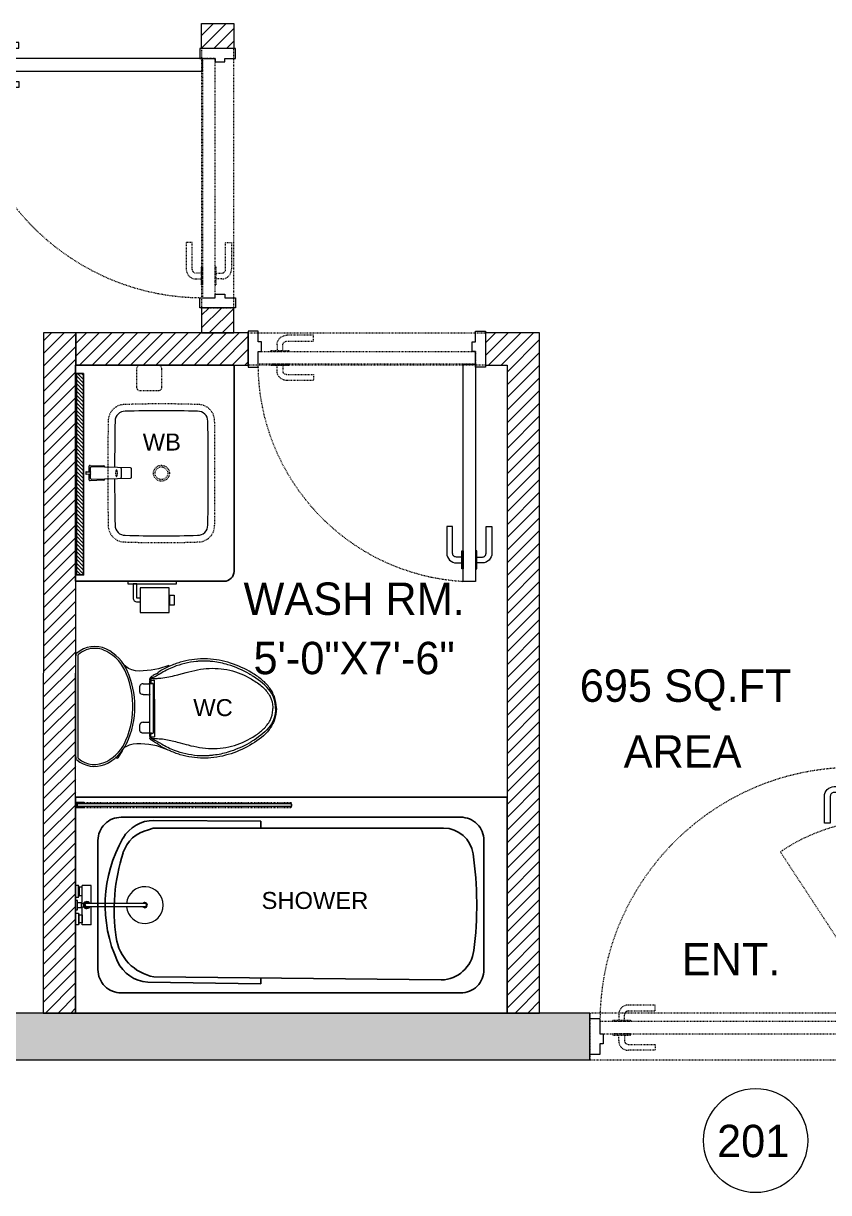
# Model space of a CAD drawing. Header units: inches. Extents: x 18646 to 39869, y 2287 to 7833.
# Drawn here: x 22183 to 22294.9, y 4217.9 to 4380.4 of the extents above; entities that cross this region are included whole.
import ezdxf

# ---------------------------------------------------------------- set-up
doc = ezdxf.new("R2010")
doc.units = ezdxf.units.IN
doc.header["$LTSCALE"] = 1.5
doc.header["$MEASUREMENT"] = 0
doc.linetypes.add('DASHED', pattern=[0.75, 0.5, -0.25])
doc.linetypes.add('HIDDEN', pattern=[0.375, 0.25, -0.125])
for name, color, linetype in [('A-WALL', 4, 'Continuous'), ('A-WALL-EXTR', 2, 'Continuous'), ('I-FURN', 7, 'Continuous'), ('I-Furn Text', 7, 'Continuous'), ('TTEXT', 7, 'Continuous')]:
    doc.layers.add(name, color=color, linetype=linetype)
for name, color, linetype, lineweight in [('I-DOOR', 6, 'Continuous', 20), ('I-FIXTURE', 7, 'Continuous', 5), ('l-FIXTURE', 7, 'Continuous', 5)]:
    doc.layers.add(name, color=color, linetype=linetype, lineweight=lineweight)
doc.styles.add('1 by 8 new', font='GOTHIC.TTF', dxfattribs={"height": 4.5})
doc.styles.add('A-ARCH-B01FL$0$Annotative', font='arial.ttf')
doc.styles.get("Standard").update_dxf_attribs({"font": 'arial.ttf'})
pattern_1 = [(225, (3193.6773, 0), (0.88388348, -0.88388348), [])]

# ---------------------------------------------------------------- blocks, each defined once
blk = doc.blocks.new('D2')
at = {"layer": 'A-WALL-EXTR', "color": 8, "linetype": 'HIDDEN', "lineweight": 5, "ltscale": 0.1, "transparency": 33554636}
for points in [[(2.1, 1.39), (2.1, 36.61), (0.35, 36.61), (0.35, 1.39)], [(0.35, 32.35), (0.35, 34.84), (0.2, 34.84), (0.2, 32.35)], [(2.1, 32.35), (2.1, 34.84), (2.25, 34.84), (2.25, 32.35)]]:
    blk.add_lwpolyline(points, close=True, dxfattribs=at)
for points in [[(0.2, 33.19), (-0.58, 33.19, 0.414214), (-1.1, 32.67), (-1.1, 28.92), (-1.92, 28.92), (-1.92, 32.67, -0.414214), (-0.58, 34), (0.2, 34)], [(2.25, 33.19), (3.02, 33.19, -0.414214), (3.54, 32.67), (3.54, 28.92), (4.36, 28.92), (4.36, 32.67, 0.414214), (3.02, 34), (2.25, 34)]]:
    blk.add_lwpolyline(points, format="xyb", dxfattribs=at)
blk.add_arc((2.07, 1.31), 35.3, 2.9704, 89.9487, dxfattribs=at)
at = {"layer": 'I-DOOR', "color": 6, "lineweight": 5, "transparency": 33554636}
for points in [[(0.35, 36.61), (0.35, 36.14), (-1.01, 36.14), (-1.01, 36.61), (-2.5, 36.61), (-2.5, 38), (2.5, 38), (2.5, 36.61)], [(33.05, 3.14), (35.54, 3.14), (35.54, 3.29), (33.05, 3.29)], [(0.35, 1.39), (0.35, 1.86), (-1.01, 1.86), (-1.01, 1.39), (-2.5, 1.39), (-2.5, 0), (2.5, 0), (2.5, 1.39)], [(2.1, 1.39), (37.31, 1.39), (37.31, 3.14), (2.1, 3.14)], [(33.05, 1.39), (35.54, 1.39), (35.54, 1.24), (33.05, 1.24)]]:
    blk.add_lwpolyline(points, close=True, dxfattribs=at)
for points in [[(33.89, 3.29), (33.89, 4.07, 0.414214), (33.37, 4.59), (29.63, 4.59), (29.63, 5.4), (33.37, 5.4, -0.414214), (34.71, 4.07), (34.71, 3.29)], [(33.89, 1.24), (33.89, 0.46, -0.414214), (33.37, -0.05), (29.63, -0.05), (29.63, -0.87), (33.37, -0.87, 0.414214), (34.71, 0.46), (34.71, 1.24)]]:
    blk.add_lwpolyline(points, format="xyb", dxfattribs=at)
blk = doc.blocks.new('D1')
at = {"layer": 'I-DOOR', "lineweight": 5, "transparency": 33554636}
for points in [[(0.35, 31.61), (0.35, 31.14), (-1.01, 31.14), (-1.01, 31.61), (-2.5, 31.61), (-2.5, 33), (2.5, 33), (2.5, 31.61)], [(28.05, 3.14), (30.54, 3.14), (30.54, 3.29), (28.05, 3.29)], [(0.35, 1.39), (0.35, 1.86), (-1.01, 1.86), (-1.01, 1.39), (-2.5, 1.39), (-2.5, 0), (2.5, 0), (2.5, 1.39)], [(2.1, 1.39), (32.31, 1.39), (32.31, 3.14), (2.1, 3.14)], [(28.05, 1.39), (30.54, 1.39), (30.54, 1.24), (28.05, 1.24)]]:
    blk.add_lwpolyline(points, close=True, dxfattribs=at)
at = {"layer": 'I-DOOR', "color": 252, "linetype": 'HIDDEN', "lineweight": 5, "ltscale": 0.1, "transparency": 33554636}
for points in [[(2.1, 1.39), (2.1, 31.61), (0.35, 31.61), (0.35, 1.39)], [(0.35, 27.35), (0.35, 29.84), (0.2, 29.84), (0.2, 27.35)], [(2.1, 27.35), (2.1, 29.84), (2.25, 29.84), (2.25, 27.35)]]:
    blk.add_lwpolyline(points, close=True, dxfattribs=at)
for points in [[(0.2, 28.19), (-0.58, 28.19, 0.414214), (-1.1, 27.67), (-1.1, 23.92), (-1.92, 23.92), (-1.92, 27.67, -0.414214), (-0.58, 29), (0.2, 29)], [(2.25, 28.19), (3.02, 28.19, -0.414214), (3.54, 27.67), (3.54, 23.92), (4.36, 23.92), (4.36, 27.67, 0.414214), (3.02, 29), (2.25, 29)]]:
    blk.add_lwpolyline(points, format="xyb", dxfattribs=at)
at = {"layer": 'I-DOOR', "lineweight": 5, "transparency": 33554636}
for points in [[(28.89, 3.29), (28.89, 4.07, 0.414214), (28.37, 4.59), (24.63, 4.59), (24.63, 5.4), (28.37, 5.4, -0.414214), (29.71, 4.07), (29.71, 3.29)], [(28.89, 1.24), (28.89, 0.46, -0.414214), (28.37, -0.05), (24.63, -0.05), (24.63, -0.87), (28.37, -0.87, 0.414214), (29.71, 0.46), (29.71, 1.24)]]:
    blk.add_lwpolyline(points, format="xyb", dxfattribs=at)
at = {"layer": 'I-DOOR', "color": 252, "linetype": 'HIDDEN', "lineweight": 5, "ltscale": 0.1, "transparency": 33554636}
blk.add_arc((2.06, 1.3), 30.31, 3.4862, 89.9301, dxfattribs=at)
blk = doc.blocks.new('SW28-Plan')
at = {"layer": 'I-FIXTURE', "linetype": 'ByBlock', "lineweight": 5}
for p, q in [((15, 43), (15, 107)), ((20, 97), (20, 53)), ((85, 107), (35, 107)), ((35, 9), (35, 107)), ((85, 9), (85, 107)), ((376, 9), (60, 9)), ((15, -43), (15, -107)), ((20, -97), (20, -53)), ((35, -107), (35, -9)), ((376, -9), (60, -9)), ((85, -107), (85, -9)), ((85, -107), (35, -107))]:
    blk.add_line(p, q, dxfattribs=at)
for points in [[(0, 43), (15, 43), (20, 53), (35, 53), (35, 97), (20, 97), (15, 107), (0, 107)], [(11, 25), (0, 25), (0, -25), (11, -25)], [(0, -43), (15, -43), (20, -53), (35, -53), (35, -97), (20, -97), (15, -107), (0, -107)]]:
    blk.add_lwpolyline(points, close=True, dxfattribs=at)
for points in [[(11, 14), (31, 14), (31, -14), (11, -14)], [(31, 9), (43.3, 9)], [(31, -9), (43.3, -9)]]:
    blk.add_lwpolyline(points, dxfattribs=at)
for centre, radius, start, end in [((376, 0), 100, 185.16361, 174.83639), ((60, 0), 19, 28.27371, 331.72629), ((60, 0), 14, 40.0052, 319.9948), ((60, 0), 9, 90, 270), ((376, 0), 14, 220.0052, 139.9948), ((376, 0), 9, 270, 90)]:
    blk.add_arc(centre, radius, start, end, dxfattribs=at)
blk = doc.blocks.new('EFGTH')
at = {"layer": 'A-WALL-EXTR', "color": 8, "linetype": 'HIDDEN', "lineweight": 5, "ltscale": 0.1, "transparency": 33554636}
for points in [[(-31.19, 2.25), (-31.19, 3.02, -0.414214), (-30.67, 3.54), (-26.92, 3.54), (-26.92, 4.36), (-30.67, 4.36, 0.414214), (-32, 3.02), (-32, 2.25)], [(-31.19, 0.2), (-31.19, -0.58, 0.414214), (-30.67, -1.1), (-26.92, -1.1), (-26.92, -1.92), (-30.67, -1.92, -0.414214), (-32, -0.58), (-32, 0.2)]]:
    blk.add_lwpolyline(points, format="xyb", dxfattribs=at)
for points in [[(-1.39, 2.1), (-34.61, 2.1), (-34.61, 0.35), (-1.39, 0.35)], [(-30.35, 2.1), (-32.84, 2.1), (-32.84, 2.25), (-30.35, 2.25)], [(-30.35, 0.35), (-32.84, 0.35), (-32.84, 0.2), (-30.35, 0.2)]]:
    blk.add_lwpolyline(points, close=True, dxfattribs=at)
blk.add_arc((-1.31, 2.06), 33.3, 93.1573, 179.9423, dxfattribs=at)
at = {"layer": 'I-DOOR', "color": 6, "lineweight": 5, "transparency": 33554636}
for points in [[(-1.39, 2.1), (-1.39, 35.31), (-3.14, 35.31), (-3.14, 2.1)], [(-3.14, 31.05), (-3.14, 33.54), (-3.29, 33.54), (-3.29, 31.05)], [(-1.39, 31.05), (-1.39, 33.54), (-1.24, 33.54), (-1.24, 31.05)], [(-34.61, 0.35), (-34.14, 0.35), (-34.14, -1.01), (-34.61, -1.01), (-34.61, -2.5), (-36, -2.5), (-36, 2.5), (-34.61, 2.5)], [(-1.39, 0.35), (-1.86, 0.35), (-1.86, -1.01), (-1.39, -1.01), (-1.39, -2.5), (0, -2.5), (0, 2.5), (-1.39, 2.5)]]:
    blk.add_lwpolyline(points, close=True, dxfattribs=at)
for points in [[(-3.29, 31.89), (-4.07, 31.89, 0.414214), (-4.59, 31.37), (-4.59, 27.63), (-5.4, 27.63), (-5.4, 31.37, -0.414214), (-4.07, 32.71), (-3.29, 32.71)], [(-1.24, 31.89), (-0.46, 31.89, -0.414214), (0.05, 31.37), (0.05, 27.63), (0.87, 27.63), (0.87, 31.37, 0.414214), (-0.46, 32.71), (-1.24, 32.71)]]:
    blk.add_lwpolyline(points, format="xyb", dxfattribs=at)
blk = doc.blocks.new('WB')
at = {"layer": 'I-FIXTURE', "lineweight": 5}
for p, q in [((11.61, 0.57), (11.61, -0.64)), ((17.16, 0.83), (11.73, 0.69)), ((13.03, -0.67), (13.03, 0.6)), ((15.35, 0.78), (15.35, 0.86)), ((15.47, 0.98), (17.36, 1.03)), ((17.28, 0.71), (17.28, -0.78)), ((17.34, -0.2), (17.34, 0.13)), ((17.36, 0.15), (17.91, 0.13)), ((17.48, 0.91), (17.48, 0.15)), ((17.93, -0.18), (17.93, 0.11)), ((11.73, -0.76), (17.16, -0.9)), ((15.35, -0.93), (15.35, -0.85)), ((17.36, -1.09), (15.47, -1.04)), ((17.91, -0.2), (17.36, -0.22)), ((17.48, -0.22), (17.48, -0.98))]:
    blk.add_line(p, q, dxfattribs=at)
at = {"layer": 'I-FIXTURE', "color": 8, "linetype": 'DASHED', "lineweight": 5, "ltscale": 0.1}
blk.add_lwpolyline([(14.84, -7.24, 0.005975), (14.88, 0, 0.005975), (14.84, 7.24, 0.421899), (12.47, 9.55, 0.016836), (2.41, 9.55, 0.421667), (0.04, 7.24, 0.005823), (0, 0, 0.005823), (0.04, -7.24, 0.421667), (2.41, -9.55, 0.016836), (12.47, -9.55, 0.421899)], format="xyb", close=True, dxfattribs=at)
for radius in [1.11, 0.875]:
    blk.add_circle((7.44, 0), radius, dxfattribs=at)
at = {"layer": 'I-FIXTURE', "lineweight": 5}
for centre, radius, start, end in [((11.73, 0.57), 0.118, 91.4917, 180), ((13.17, 0.59), 0.136, 98.7071, 177.0098), ((15.47, 0.86), 0.121, 92.9366, 179.4019), ((17.16, 0.71), 0.119, 358.65, 91.3974), ((17.28, 0.11), 0.0236, 17.0763, 85.9822), ((16.81, -0.03), 0.52, 342.9237, 17.0763), ((17.32, 0.06), 0.0202, 267.9713, 359.383), ((17.36, 0.13), 0.0199, 88.607, 178.8453), ((17.36, 0.91), 0.118, 359.997, 91.503), ((17.91, 0.11), 0.0197, 0, 87.85), ((11.73, -0.64), 0.118, 180, 268.5083), ((13.17, -0.66), 0.136, 182.9903, 261.2928), ((15.47, -0.93), 0.118, 179.9978, 268.5022), ((17.16, -0.78), 0.119, 268.6045, 1.3481), ((17.28, -0.18), 0.0236, 274.0178, 342.9237), ((17.32, -0.13), 0.0197, 359.9987, 93.733), ((17.36, -0.2), 0.0202, 181.538, 270.6087), ((17.36, -0.98), 0.118, 268.497, 0.0025), ((17.91, -0.18), 0.0197, 272.15, 360)]:
    blk.add_arc(centre, radius, start, end, dxfattribs=at)
at = {"layer": 'I-FIXTURE', "color": 8, "linetype": 'DASHED', "lineweight": 5, "ltscale": 0.1}
for centre, radius, start, end in [((14.59, 0.01), 1.04, 164.2221, 180.4063), ((13.93, 0.19), 0.365, 141.8789, 164.2221), ((13.69, 0.38), 0.0529, 34.0309, 141.8789), ((13.47, 0.23), 0.321, 8.689, 34.0309), ((12.41, 0.01), 1.4, 359.3825, 11.0778), ((14.59, -0.01), 1.04, 179.5937, 195.7779), ((13.93, -0.19), 0.365, 195.7779, 218.1211), ((13.69, -0.39), 0.0529, 218.1211, 325.9691), ((13.47, -0.24), 0.321, 325.9691, 351.311), ((12.41, -0.02), 1.4, 348.9222, 0.6175)]:
    blk.add_arc(centre, radius, start, end, dxfattribs=at)
at = {"layer": 'l-FIXTURE', "lineweight": 5}
blk.add_lwpolyline([(13.94, 0.74, 0.005371), (13.89, 7.23, 0.428792), (12.47, 8.61, 0.01694), (2.41, 8.61, 0.428462), (0.99, 7.23, 0.005836), (0.95, 0, 0.005836), (0.99, -7.23, 0.428462), (2.41, -8.61, 0.01694), (12.47, -8.61, 0.428792), (13.89, -7.23, 0.005316), (13.94, -0.81, 0.005316)], format="xyb", dxfattribs=at)
at = {"layer": 'I-FIXTURE', "color": 8, "linetype": 'DASHED', "lineweight": 5, "ltscale": 0.1}
for tag in ['MATERIAL', 'PRODUCT', 'TRADENAME', 'MODELNUMBER']:
    blk.add_attdef(tag, (7.43, 0), '', height=0.001, rotation=270, dxfattribs=at)
blk = doc.blocks.new('A$C7D7620EA')
at = {"layer": 'I-FIXTURE'}
for points in [[(9.43, 14.62), (9.49, 14.62)], [(9.49, 14.62), (9.54, 14.63)], [(9.54, 14.63), (9.59, 14.63)], [(9.59, 14.63), (9.66, 14.63)], [(9.66, 14.63), (9.72, 14.63)], [(9.72, 14.63), (9.77, 14.64)], [(9.77, 14.64), (9.82, 14.64)], [(9.82, 14.64), (9.87, 14.64)], [(9.87, 14.64), (9.93, 14.64)], [(9.93, 14.64), (10.02, 14.64)], [(10.02, 14.64), (10.06, 14.64)], [(10.06, 14.64), (10.1, 14.64)], [(10.19, 14.64), (10.27, 14.64)], [(10.27, 14.64), (10.34, 14.64)], [(10.34, 14.64), (10.39, 14.63)], [(10.39, 14.63), (10.45, 14.63)], [(10.45, 14.63), (10.5, 14.63)], [(10.5, 14.63), (10.57, 14.63)], [(10.57, 14.63), (10.63, 14.62)], [(10.63, 14.62), (10.7, 14.62)], [(27.9, 1.33), (27.9, 15.36)], [(8.83, 14.57), (8.93, 14.58)], [(8.93, 14.58), (9.01, 14.59)], [(9.01, 14.59), (9.1, 14.6)], [(9.1, 14.6), (9.17, 14.6)], [(9.17, 14.6), (9.24, 14.61)], [(9.24, 14.61), (9.31, 14.61)], [(9.31, 14.61), (9.37, 14.62)], [(9.37, 14.62), (9.43, 14.62)], [(10.7, 14.62), (10.78, 14.61)], [(10.78, 14.61), (10.86, 14.61)], [(10.86, 14.61), (10.95, 14.6)], [(10.95, 14.6), (11.04, 14.59)], [(11.04, 14.59), (11.14, 14.58)], [(13.54, 12.79), (12.55, 13.05)], [(16.29, 13.17), (16.43, 13.08)], [(16.43, 13.07), (16.43, 13.08), (16.43, 13.08)], [(16.43, 13.07), (16.43, 13.08)], [(16.43, 13.07), (16.44, 13.07)], [(16.47, 13), (16.47, 12.94)], [(3.2, 12.51), (3.3, 12.57)], [(3.3, 12.57), (3.38, 12.62)], [(3.38, 12.62), (3.46, 12.67)], [(3.46, 12.67), (3.54, 12.72)], [(3.54, 12.72), (3.61, 12.76)], [(3.61, 12.76), (3.68, 12.8)], [(3.68, 12.8), (3.77, 12.86)], [(16.47, 12.94), (16.56, 12.93)], [(16.56, 12.93), (16.57, 12.92)], [(16.57, 12.92), (16.58, 12.92)], [(16.97, 12.23), (16.59, 12.24)], [(16.78, 12.84), (16.81, 12.82)], [(17.12, 12.62), (17.23, 12.55)], [(17.14, 11.49), (17.5, 11.5)], [(17.18, 11.52), (17.35, 11.52), (17.43, 11.52), (17.47, 11.52), (17.49, 11.52)], [(17.23, 12.55), (17.34, 12.48)], [(17.36, 11.55), (17.25, 11.54)], [(17.3, 12.3), (17.29, 12.3)], [(17.29, 12.3), (17.3, 12.3)], [(17.34, 12.48), (17.45, 12.41)], [(17.36, 11.55), (17.35, 11.55)], [(17.46, 12.06), (17.43, 12.02)], [(17.44, 11.94), (17.49, 11.94), (17.5, 11.94)], [(17.44, 11.93), (17.44, 11.63)], [(17.45, 12.03), (17.54, 12.03)], [(17.52, 12), (17.45, 12)], [(17.45, 12), (17.45, 12)], [(17.45, 12), (17.52, 12)], [(17.49, 11.49), (17.48, 11.49)], [(17.49, 11.52), (17.5, 11.52)], [(17.5, 11.5), (17.49, 11.49)], [(17.5, 11.94), (17.58, 11.94)], [(17.5, 11.52), (17.58, 11.53)], [(17.5, 11.5), (17.5, 11.5)], [(17.51, 11.5), (17.55, 11.49)], [(17.55, 11.49), (17.6, 11.49)], [(17.57, 12.06), (17.57, 12.18)], [(17.58, 11.57), (17.58, 11.94)], [(17.6, 11.49), (17.61, 11.49)], [(17.6, 11.49), (17.6, 11.49)], [(17.6, 11.49), (17.6, 11.49)], [(17.61, 11.49), (17.64, 11.49)], [(17.61, 11.49), (17.61, 11.49)], [(17.62, 11.49), (17.61, 11.49)], [(17.61, 11.49), (17.61, 11.49)], [(17.61, 11.49), (17.61, 11.49)], [(17.61, 11.49), (17.61, 11.49)], [(17.62, 11.49), (17.62, 11.49)], [(17.62, 11.49), (17.62, 11.48)], [(17.62, 11.49), (17.62, 11.49)], [(17.62, 11.49), (17.62, 11.49)], [(17.62, 11.49), (17.64, 11.49)], [(17.62, 11.47), (17.62, 10.01)], [(17.64, 11.49), (17.71, 11.5)], [(17.71, 11.5), (17.75, 11.5)], [(17.94, 11.5), (17.75, 11.5)], [(18.09, 11.5), (17.94, 11.5)], [(18.26, 11.49), (18.09, 11.5)], [(18.54, 11.49), (18.26, 11.49)], [(18.85, 11.38), (18.84, 11.38)], [(18.85, 11.38), (18.88, 11.36)], [(17.09, 4.75), (17.09, 11.37)], [(17.64, 9.96), (17.57, 9.96)], [(17.6, 10), (17.6, 10.01)], [(17.6, 10.01), (17.6, 10)], [(17.61, 10.01), (17.6, 10.01)], [(17.6, 9.99), (17.6, 10)], [(17.6, 9.99), (17.6, 9.99)], [(17.6, 9.99), (17.6, 9.99)], [(17.61, 10.23), (17.62, 10.25)], [(17.61, 10.11), (17.62, 10.11)], [(17.61, 10.03), (17.62, 10.03), (17.61, 10.03)], [(17.61, 10.01), (17.61, 10.01)], [(17.62, 10.01), (17.61, 10.01)], [(17.61, 10), (17.61, 10.01)], [(17.61, 10), (17.61, 10)], [(17.61, 9.99), (17.61, 10)], [(17.61, 9.99), (17.62, 9.99)], [(17.61, 9.99), (17.61, 9.99)], [(17.61, 9.99), (17.63, 9.99)], [(17.61, 9.99), (17.61, 9.99)], [(17.61, 9.99), (17.61, 9.99)], [(17.62, 10.01), (17.62, 9.99)], [(17.62, 9.99), (17.63, 9.99)], [(17.62, 9.99), (17.62, 9.99)], [(17.62, 9.99), (17.62, 9.99)], [(17.62, 9.99), (17.68, 9.98), (17.71, 9.98), (17.75, 9.97)], [(17.63, 9.99), (17.65, 10)], [(17.64, 9.96), (17.64, 6.16)], [(18.04, 9.98), (17.92, 9.98), (17.75, 9.97)], [(18.21, 9.98), (18.04, 9.98)], [(18.54, 9.98), (18.21, 9.98)], [(18.85, 10.09), (18.84, 10.09)], [(18.88, 11.36), (18.9, 11.34)], [(18.9, 11.34), (18.91, 11.32)], [(18.9, 10.14), (18.9, 10.14), (18.92, 10.16), (18.92, 10.16), (18.94, 10.19)], [(18.91, 11.32), (18.92, 11.32)], [(18.92, 11.32), (18.94, 11.29)], [(0, 8.06), (0, 8.15)], [(0.12, 8.04), (0.12, 8.08)], [(0.48, 8.08), (0.48, 8.06)], [(0.48, 8.04), (0.48, 8.06)], [(17.64, 6.16), (17.57, 6.16)], [(17.6, 6.14), (17.59, 6.14)], [(17.6, 6.12), (17.59, 6.12)], [(17.6, 6.13), (17.6, 6.14)], [(17.6, 6.13), (17.6, 6.12)], [(17.6, 6.13), (17.6, 6.13)], [(17.61, 6.13), (17.6, 6.13)], [(17.6, 6.13), (17.6, 6.13)], [(17.6, 6.13), (17.6, 6.13)], [(17.6, 6.12), (17.6, 6.12)], [(17.6, 6.12), (17.6, 6.12)], [(17.61, 6.11), (17.6, 6.12)], [(17.61, 6.13), (17.62, 6.13)], [(17.63, 6.13), (17.61, 6.13)], [(17.61, 6.13), (17.61, 6.13)], [(17.61, 6.13), (17.61, 6.13)], [(17.61, 6.13), (17.61, 6.12)], [(17.61, 6.13), (17.61, 6.13)], [(17.61, 6.12), (17.61, 6.11)], [(17.61, 6.12), (17.61, 6.12)], [(17.61, 6.12), (17.61, 6.12)], [(17.61, 6.11), (17.61, 6.11)], [(17.62, 6.11), (17.61, 6.11)], [(17.62, 6.09), (17.61, 6.09)], [(17.61, 6.09), (17.61, 6.09)], [(17.61, 6.01), (17.62, 6.01)], [(17.61, 5.89), (17.62, 5.87)], [(17.62, 6.13), (17.65, 6.14)], [(17.62, 6.13), (17.62, 6.13)], [(17.62, 6.13), (17.62, 6.12)], [(17.62, 6.13), (17.62, 6.13)], [(17.62, 6.13), (17.62, 6.13)], [(17.62, 6.13), (17.62, 6.13)], [(17.62, 6.12), (17.62, 6.12)], [(17.62, 6.12), (17.62, 6.11)], [(17.62, 6.11), (17.62, 4.65)], [(17.65, 6.14), (17.71, 6.14)], [(17.71, 6.14), (17.75, 6.15)], [(17.92, 6.14), (17.75, 6.15)], [(18.04, 6.14), (17.92, 6.14)], [(18.21, 6.14), (18.04, 6.14)], [(18.85, 6.03), (18.84, 6.03)], [(18.85, 6.02), (18.88, 6)], [(18.88, 6), (18.9, 5.98)], [(18.89, 5.99), (18.9, 5.98)], [(18.9, 5.98), (18.91, 5.96)], [(18.93, 5.94), (18.93, 5.94), (18.91, 5.96)], [(18.91, 5.96), (18.92, 5.96)], [(18.92, 5.96), (18.94, 5.93)], [(18.94, 5.93), (18.93, 5.94)], [(13.54, 3.34), (12.85, 3.15)], [(13.79, 3.4), (13.54, 3.34)], [(14.02, 3.46), (13.79, 3.4)], [(14.24, 3.52), (14.02, 3.46)], [(16.93, 3.38), (17.07, 3.46)], [(17.07, 3.46), (17.23, 3.58)], [(17.4, 4.65), (17.13, 4.65)], [(17.21, 4.63), (17.15, 4.63)], [(17.22, 4.63), (17.15, 4.63)], [(17.38, 4.63), (17.15, 4.63)], [(17.19, 4.6), (17.49, 4.6)], [(17.41, 4.63), (17.22, 4.63)], [(17.23, 4.63), (17.22, 4.63)], [(17.26, 4.63), (17.23, 4.63)], [(17.23, 3.58), (17.34, 3.65)], [(17.36, 4.57), (17.25, 4.58)], [(17.37, 4.63), (17.26, 4.63)], [(17.28, 4.63), (17.28, 4.6)], [(17.3, 3.82), (17.29, 3.82)], [(17.29, 3.82), (17.3, 3.82)], [(17.34, 3.65), (17.45, 3.72)], [(17.36, 4.57), (17.35, 4.57)], [(17.37, 4.63), (17.36, 4.63)], [(17.37, 4.63), (17.36, 4.63)], [(17.37, 4.63), (17.37, 4.63)], [(17.37, 4.63), (17.38, 4.63)], [(17.37, 4.63), (17.37, 4.63)], [(17.38, 4.63), (17.37, 4.63)], [(17.38, 4.63), (17.38, 4.63)], [(17.39, 4.63), (17.38, 4.63)], [(17.38, 4.63), (17.38, 4.63)], [(17.39, 4.63), (17.38, 4.63)], [(17.38, 4.63), (17.39, 4.63)], [(17.4, 4.63), (17.39, 4.63)], [(17.41, 4.63), (17.39, 4.63)], [(17.5, 4.65), (17.4, 4.65)], [(17.41, 4.63), (17.4, 4.63)], [(17.48, 4.63), (17.41, 4.63)], [(17.41, 4.63), (17.5, 4.63)], [(17.41, 4.63), (17.41, 4.63)], [(17.44, 4.19), (17.44, 4.49)], [(17.45, 4.12), (17.45, 4.12)], [(17.52, 4.11), (17.45, 4.11)], [(17.45, 4.09), (17.54, 4.09)], [(17.49, 4.63), (17.48, 4.63)], [(17.5, 4.63), (17.49, 4.63)], [(17.49, 4.6), (17.5, 4.6)], [(17.5, 4.65), (17.5, 4.65)], [(17.52, 4.65), (17.5, 4.65)], [(17.5, 4.63), (17.5, 4.63)], [(17.5, 4.6), (17.58, 4.59)], [(17.55, 4.63), (17.51, 4.63)], [(17.57, 4.65), (17.52, 4.65)], [(17.6, 4.63), (17.55, 4.63)], [(17.55, 4.63), (17.55, 4.63)], [(17.6, 4.65), (17.57, 4.65)], [(17.57, 4.06), (17.57, 3.94)], [(17.6, 4.75), (17.62, 4.75)], [(17.62, 4.65), (17.6, 4.65)], [(17.6, 4.63), (17.6, 4.63)], [(17.6, 4.63), (17.6, 4.63)], [(17.61, 4.63), (17.6, 4.63)], [(17.61, 4.63), (17.61, 4.63)], [(17.62, 4.63), (17.61, 4.63)], [(17.61, 4.63), (17.61, 4.63)], [(17.61, 4.63), (17.61, 4.63)], [(17.61, 4.63), (17.61, 4.63)], [(17.64, 4.63), (17.61, 4.63)], [(17.62, 4.65), (17.62, 4.64)], [(17.62, 4.64), (17.63, 4.64)], [(17.62, 4.64), (17.62, 4.63)], [(17.62, 4.63), (18.54, 4.63)], [(17.62, 4.63), (17.64, 4.63)], [(17.62, 4.63), (17.62, 4.63)], [(17.63, 4.64), (17.65, 4.64)], [(18.85, 4.74), (18.84, 4.74)], [(18.9, 4.78), (18.9, 4.78), (18.92, 4.81), (18.92, 4.81)], [(18.92, 4.81), (18.94, 4.83)], [(12.55, 3.07), (12.27, 2.99)], [(12.85, 3.15), (12.55, 3.07)], [(15.97, 3.11), (16.06, 3.17)], [(16.29, 2.95), (16.43, 3.04)], [(16.43, 3.05), (16.43, 3.04)], [(16.43, 3.04), (16.44, 3.05)], [(16.43, 3.04), (16.43, 3.04)], [(16.43, 3.04), (16.43, 3.04)], [(16.47, 3.18), (16.47, 3.12)], [(21.42, 2.26), (21.46, 2.19), (22.06, 1.21), (22.1, 1.14), (22.11, 1.13), (22.13, 1.13), (22.2, 1.17), (22.31, 1.24), (22.37, 1.28)], [(10.13, 1.47), (10.18, 1.47)], [(10.17, 1.46), (10.24, 1.46)]]:
    blk.add_lwpolyline(points, dxfattribs=at)
for points in [[(20.68, 13.19), (21.29, 14.61), (22.36, 15.68), (23.63, 16.3)], [(23.63, 16.3), (25.02, 16.99), (26.62, 16.72), (27.73, 15.74)], [(25.11, 16.41), (26.04, 16.45), (26.89, 16.12), (27.53, 15.56)], [(9.65, 14.95), (9.82, 14.96), (9.98, 14.96), (10.15, 14.96)], [(10.1, 14.64), (10.13, 14.64), (10.16, 14.64), (10.19, 14.64)], [(21.07, 13.39), (21.72, 14.69), (22.8, 15.66), (24.02, 16.18)], [(27.73, 15.74), (27.85, 15.64), (27.9, 15.5), (27.9, 15.36)], [(16.44, 13.07), (16.46, 13.05), (16.47, 13.03), (16.47, 13)], [(20.91, 3.66), (19.52, 6.9), (19.68, 10.42), (21.08, 13.39)], [(19.67, 8.34), (19.67, 10.1), (20.05, 11.76), (20.68, 13.19)], [(13.91, 12.69), (13.78, 12.72), (13.66, 12.75), (13.54, 12.79)], [(16.05, 12.27), (15.32, 12.34), (14.61, 12.51), (13.91, 12.69)], [(16.59, 12.24), (16.41, 12.25), (16.23, 12.26), (16.05, 12.27)], [(16.17, 12.87), (16.53, 12.66), (16.9, 12.46), (17.29, 12.3)], [(16.58, 12.92), (16.65, 12.9), (16.71, 12.87), (16.78, 12.84)], [(16.81, 12.82), (16.92, 12.76), (17.02, 12.69), (17.12, 12.62)], [(16.93, 9.35), (16.93, 10.23), (16.93, 11.11), (16.94, 11.99)], [(17.09, 11.37), (17.09, 11.46), (17.16, 11.53), (17.25, 11.54)], [(17.3, 12.3), (17.39, 12.26), (17.45, 12.17), (17.46, 12.06)], [(17.36, 11.55), (17.41, 11.55), (17.44, 11.59), (17.44, 11.63)], [(17.45, 12.03), (17.44, 12), (17.44, 11.96), (17.44, 11.93)], [(17.45, 12.41), (17.53, 12.36), (17.57, 12.27), (17.57, 12.18)], [(17.58, 11.94), (17.58, 11.98), (17.56, 12), (17.52, 12)], [(17.57, 12.06), (17.57, 12.05), (17.56, 12.03), (17.54, 12.03)], [(17.58, 11.57), (17.58, 11.56), (17.58, 11.54), (17.58, 11.53)], [(17.64, 11.48), (17.64, 11.48), (17.63, 11.49), (17.62, 11.49)], [(18.54, 11.49), (18.61, 11.49), (18.74, 11.45), (18.8, 11.43)], [(18.8, 11.42), (18.82, 11.41), (18.84, 11.39), (18.85, 11.38)], [(18.85, 11.38), (18.87, 11.37), (18.88, 11.35), (18.9, 11.34)], [(17.6, 10), (17.58, 9.99), (17.57, 9.98), (17.57, 9.96)], [(17.62, 10.21), (17.62, 10.21), (17.61, 10.22), (17.61, 10.23)], [(17.65, 9.99), (17.65, 9.99), (17.64, 9.97), (17.64, 9.96)], [(18.54, 9.98), (18.61, 9.99), (18.74, 10.04), (18.8, 10.07)], [(18.8, 10.06), (18.82, 10.07), (18.84, 10.09), (18.85, 10.1)], [(18.9, 10.14), (18.88, 10.13), (18.87, 10.11), (18.85, 10.1)], [(18.85, 10.1), (18.87, 10.11), (18.88, 10.13), (18.9, 10.14)], [(18.94, 11.29), (18.97, 11.25), (18.99, 11.2), (19, 11.15)], [(19, 10.32), (18.99, 10.28), (18.97, 10.23), (18.94, 10.19)], [(19, 11.15), (19.01, 11.13), (19.02, 11.12), (19.02, 11.1)], [(19.02, 10.38), (19.02, 10.36), (19.01, 10.34), (19, 10.32)], [(19.03, 10.47), (19.03, 10.44), (19.03, 10.41), (19.02, 10.38)], [(20.84, 3.16), (20.04, 4.84), (19.66, 6.64), (19.67, 8.34)], [(0.84, 5.68), (1.44, 4.86), (2.26, 4.22), (3.1, 3.67)], [(17.59, 6.12), (17.58, 6.13), (17.57, 6.15), (17.57, 6.16)], [(17.59, 6.14), (17.58, 6.14), (17.57, 6.15), (17.57, 6.16)], [(17.62, 5.91), (17.62, 5.91), (17.61, 5.9), (17.61, 5.89)], [(17.62, 4.89), (17.62, 4.89), (17.61, 4.88), (17.61, 4.88)], [(17.61, 4.88), (17.61, 4.87), (17.62, 4.85), (17.62, 4.85)], [(17.64, 6.13), (17.64, 6.13), (17.63, 6.13), (17.62, 6.13)], [(17.65, 6.14), (17.65, 6.14), (17.64, 6.15), (17.64, 6.16)], [(18.54, 6.14), (18.43, 6.14), (18.32, 6.14), (18.21, 6.14)], [(18.54, 6.14), (18.61, 6.14), (18.67, 6.12), (18.73, 6.1)], [(18.73, 6.1), (18.75, 6.09), (18.84, 6.04), (18.85, 6.02)], [(18.85, 6.02), (18.87, 6.01), (18.88, 6), (18.89, 5.99)], [(18.94, 5.93), (18.97, 5.89), (18.99, 5.84), (19, 5.8)], [(19, 4.97), (18.99, 4.92), (18.97, 4.87), (18.94, 4.83)], [(19, 5.8), (19.01, 5.78), (19.02, 5.76), (19.02, 5.74)], [(19.02, 5.02), (19.02, 5.01), (19.01, 4.99), (19, 4.97)], [(19.03, 5.12), (19.03, 5.09), (19.03, 5.05), (19.02, 5.02)], [(16.05, 3.85), (15.44, 3.79), (14.84, 3.67), (14.24, 3.52)], [(16.97, 3.89), (16.66, 3.88), (16.36, 3.87), (16.05, 3.85)], [(16.06, 3.17), (16.46, 3.41), (16.86, 3.64), (17.29, 3.82)], [(17.25, 4.58), (17.16, 4.59), (17.09, 4.66), (17.09, 4.75)], [(17.23, 3.86), (17.35, 3.89), (17.43, 3.99), (17.43, 4.1)], [(17.3, 3.82), (17.39, 3.87), (17.45, 3.95), (17.46, 4.06)], [(17.36, 4.57), (17.41, 4.57), (17.44, 4.53), (17.44, 4.49)], [(17.45, 4.09), (17.44, 4.12), (17.44, 4.17), (17.44, 4.19)], [(17.45, 3.72), (17.53, 3.77), (17.57, 3.85), (17.57, 3.94)], [(17.52, 4.65), (17.52, 4.63), (17.52, 4.63), (17.5, 4.63)], [(17.58, 4.17), (17.58, 4.14), (17.56, 4.11), (17.52, 4.11)], [(17.57, 4.06), (17.57, 4.07), (17.56, 4.09), (17.54, 4.09)], [(17.62, 4.79), (17.61, 4.78), (17.6, 4.77), (17.6, 4.75)], [(18.54, 4.63), (18.63, 4.63), (18.72, 4.66), (18.8, 4.7)], [(18.8, 4.7), (18.82, 4.72), (18.84, 4.73), (18.85, 4.74)], [(23.59, 0.71), (22.33, 1.38), (21.41, 2.44), (20.91, 3.65)], [(16.47, 3.12), (16.47, 3.09), (16.46, 3.07), (16.44, 3.05)], [(16.47, 3.18), (16.5, 3.18), (16.52, 3.18), (16.54, 3.19)], [(23.85, 0.28), (22.49, 0.88), (21.44, 1.93), (20.83, 3.17)], [(27.53, 1.12), (26.42, 0.14), (24.85, 0.02), (23.59, 0.71)], [(27.73, 0.94), (26.65, -0.04), (25.14, -0.25), (23.86, 0.28)], [(27.9, 1.33), (27.9, 1.17), (27.84, 1.03), (27.73, 0.94)]]:
    blk.add_open_spline(points, degree=3, dxfattribs=at)
for points, knots in [([(24.03, 16.18), (24.03, 16.18), (24.1, 16.2), (24.1, 16.2), (24.41, 16.32), (24.71, 16.38), (25.03, 16.4), (25.03, 16.4), (25.11, 16.41), (25.11, 16.41)], [0, 0, 0, 0, 1, 1, 1, 2, 2, 2, 3, 3, 3, 3]), ([(0, 8.15), (0.01, 8.68), (0.1, 9.2), (0.28, 9.7), (0.46, 10.18), (0.71, 10.63), (1.03, 11.04), (1.34, 11.44), (1.71, 11.8), (2.11, 12.12), (2.53, 12.45), (2.97, 12.75), (3.42, 13.02), (4.35, 13.57), (5.34, 14.03), (6.36, 14.36), (6.88, 14.52), (7.4, 14.66), (7.94, 14.76), (8.47, 14.86), (9.02, 14.92), (9.57, 14.95), (9.59, 14.95), (9.62, 14.95), (9.65, 14.95)], [0, 0, 0, 0, 1, 1, 1, 2, 2, 2, 3, 3, 3, 4, 4, 4, 5, 5, 5, 6, 6, 6, 7, 7, 7, 8, 8, 8, 8]), ([(10.15, 14.96), (11.24, 14.94), (12.32, 14.79), (13.37, 14.48), (13.88, 14.32), (14.39, 14.14), (14.88, 13.92), (15.37, 13.7), (15.84, 13.45), (16.29, 13.17)], [0, 0, 0, 0, 1, 1, 1, 2, 2, 2, 3, 3, 3, 3]), ([(27.53, 15.56), (27.53, 15.56), (27.6, 15.47), (27.6, 15.47), (27.6, 15.47), (27.61, 15.41), (27.61, 15.41), (27.63, 15.33), (27.62, 15.38), (27.62, 15.28), (27.62, 15.28), (27.62, 1.32), (27.62, 1.32), (27.62, 1.32), (27.6, 1.21), (27.6, 1.21), (27.6, 1.21), (27.53, 1.13), (27.53, 1.13)], [0, 0, 0, 0, 1, 1, 1, 2, 2, 2, 3, 3, 3, 4, 4, 4, 5, 5, 5, 6, 6, 6, 6]), ([(12.55, 13.05), (12.02, 13.19), (11.49, 13.33), (10.96, 13.43), (10.42, 13.53), (9.88, 13.6), (9.33, 13.63), (8.24, 13.68), (7.14, 13.56), (6.09, 13.27), (5.06, 12.99), (4.07, 12.53), (3.16, 11.96), (2.67, 11.66), (2.2, 11.32), (1.79, 10.91)], [0, 0, 0, 0, 1, 1, 1, 2, 2, 2, 3, 3, 3, 4, 4, 4, 5, 5, 5, 5]), ([(3.77, 12.86), (4.7, 13.39), (5.7, 13.83), (6.73, 14.14), (7.42, 14.34), (8.12, 14.48), (8.83, 14.57)], [0, 0, 0, 0, 1, 1, 1, 2, 2, 2, 2]), ([(11.14, 14.58), (12.22, 14.47), (13.28, 14.22), (14.3, 13.82), (14.95, 13.56), (15.57, 13.23), (16.17, 12.87)], [0, 0, 0, 0, 1, 1, 1, 2, 2, 2, 2]), ([(14.96, 14.01), (14.96, 14.01), (16.38, 13.57), (16.38, 13.57), (17.73, 13.35), (19.28, 12.97), (20.57, 13.62), (20.57, 13.62), (21.14, 14.08), (21.14, 14.08), (21.14, 14.08), (20.78, 13.74), (20.78, 13.74)], [0, 0, 0, 0, 1, 1, 1, 2, 2, 2, 3, 3, 3, 4, 4, 4, 4]), ([(0.84, 10.44), (1.46, 11.29), (2.3, 11.94), (3.18, 12.5), (3.19, 12.5), (3.19, 12.51), (3.2, 12.51)], [0, 0, 0, 0, 1, 1, 1, 2, 2, 2, 2]), ([(17.43, 12.02), (17.41, 12), (17.37, 12), (17.34, 12), (17.3, 11.99), (17.26, 11.99), (17.22, 11.99), (17.12, 11.98), (17.03, 11.98), (16.94, 11.99)], [0, 0, 0, 0, 1, 1, 1, 2, 2, 2, 3, 3, 3, 3]), ([(17.29, 12.3), (17.27, 12.29), (17.25, 12.28), (17.23, 12.26), (17.2, 12.24), (17.16, 12.24), (17.12, 12.24), (17.07, 12.23), (17.02, 12.23), (16.97, 12.23)], [0, 0, 0, 0, 1, 1, 1, 2, 2, 2, 3, 3, 3, 3]), ([(0.12, 8.08), (0.12, 8.51), (0.16, 8.94), (0.29, 9.35), (0.41, 9.74), (0.61, 10.1), (0.84, 10.44)], [0, 0, 0, 0, 1, 1, 1, 2, 2, 2, 2]), ([(1.79, 10.91), (1.43, 10.56), (1.11, 10.16), (0.88, 9.72), (0.65, 9.25), (0.51, 8.75), (0.48, 8.23), (0.48, 8.18), (0.48, 8.13), (0.48, 8.08)], [0, 0, 0, 0, 1, 1, 1, 2, 2, 2, 3, 3, 3, 3]), ([(17.6, 9.99), (17.6, 9.99), (17.6, 9.99), (17.6, 9.99), (17.58, 9.98), (17.57, 9.97), (17.57, 9.96)], [0, 0, 0, 0, 1, 1, 1, 2, 2, 2, 2]), ([(19.02, 11.1), (19.04, 11), (19.03, 10.9), (19.03, 10.8), (19.03, 10.69), (19.03, 10.58), (19.03, 10.47)], [0, 0, 0, 0, 1, 1, 1, 2, 2, 2, 2]), ([(16.93, 9.35), (16.93, 8.24), (16.93, 7.13), (16.93, 6.03), (16.93, 5.69), (16.93, 5.35), (16.94, 5.01), (16.94, 5.01), (16.94, 4.13), (16.94, 4.13)], [0, 0, 0, 0, 1, 1, 1, 2, 2, 2, 3, 3, 3, 3]), ([(0, 8.06), (0, 7.52), (0.09, 7), (0.26, 6.49), (0.42, 6), (0.67, 5.55), (0.98, 5.14), (1.61, 4.3), (2.48, 3.67), (3.37, 3.13), (4.29, 2.58), (5.27, 2.12), (6.29, 1.78), (7.33, 1.44), (8.41, 1.23), (9.5, 1.17), (9.55, 1.17), (9.6, 1.17), (9.65, 1.16)], [0, 0, 0, 0, 1, 1, 1, 2, 2, 2, 3, 3, 3, 4, 4, 4, 5, 5, 5, 6, 6, 6, 6]), ([(0.12, 8.04), (0.12, 7.61), (0.16, 7.18), (0.29, 6.77), (0.41, 6.38), (0.61, 6.02), (0.84, 5.68)], [0, 0, 0, 0, 1, 1, 1, 2, 2, 2, 2]), ([(1.79, 5.21), (1.43, 5.56), (1.11, 5.96), (0.88, 6.41), (0.65, 6.87), (0.51, 7.37), (0.48, 7.89), (0.48, 7.94), (0.48, 7.99), (0.48, 8.04)], [0, 0, 0, 0, 1, 1, 1, 2, 2, 2, 3, 3, 3, 3]), ([(12.27, 2.99), (11.22, 2.72), (10.14, 2.5), (9.05, 2.49), (8.5, 2.48), (7.95, 2.51), (7.41, 2.58), (6.87, 2.65), (6.34, 2.77), (5.83, 2.93), (4.81, 3.24), (3.83, 3.71), (2.94, 4.3), (2.53, 4.57), (2.14, 4.87), (1.79, 5.21)], [0, 0, 0, 0, 1, 1, 1, 2, 2, 2, 3, 3, 3, 4, 4, 4, 5, 5, 5, 5]), ([(19.02, 5.74), (19.04, 5.64), (19.03, 5.54), (19.03, 5.44), (19.03, 5.33), (19.03, 5.22), (19.03, 5.12)], [0, 0, 0, 0, 1, 1, 1, 2, 2, 2, 2]), ([(3.1, 3.67), (3.1, 3.67), (3.2, 3.61), (3.2, 3.61), (3.2, 3.61), (3.3, 3.55), (3.3, 3.55), (3.3, 3.55), (3.38, 3.5), (3.38, 3.5), (3.38, 3.5), (3.46, 3.45), (3.46, 3.45), (3.46, 3.45), (3.54, 3.4), (3.54, 3.4), (3.54, 3.4), (3.61, 3.36), (3.61, 3.36), (3.61, 3.36), (3.71, 3.3), (3.71, 3.3), (3.71, 3.3), (3.77, 3.26), (3.77, 3.26), (4.7, 2.73), (5.7, 2.29), (6.73, 1.99), (7.38, 1.79), (8.05, 1.65), (8.73, 1.56)], [0, 0, 0, 0, 1, 1, 1, 2, 2, 2, 3, 3, 3, 4, 4, 4, 5, 5, 5, 6, 6, 6, 7, 7, 7, 8, 8, 8, 9, 9, 9, 10, 10, 10, 10]), ([(15.14, 2.29), (15.14, 2.29), (16.63, 2.85), (16.63, 2.85), (18.02, 3.08), (19.65, 3.5), (20.95, 2.73), (20.95, 2.73), (21.02, 2.69), (21.02, 2.69)], [0, 0, 0, 0, 1, 1, 1, 2, 2, 2, 3, 3, 3, 3]), ([(16.54, 3.19), (16.54, 3.19), (16.56, 3.19), (16.56, 3.19), (16.56, 3.19), (16.58, 3.2), (16.58, 3.2), (16.65, 3.22), (16.71, 3.25), (16.78, 3.28)], [0, 0, 0, 0, 1, 1, 1, 2, 2, 2, 3, 3, 3, 3]), ([(16.78, 3.28), (16.78, 3.28), (16.81, 3.3), (16.81, 3.3), (16.85, 3.33), (16.89, 3.35), (16.93, 3.38)], [0, 0, 0, 0, 1, 1, 1, 2, 2, 2, 2]), ([(17.43, 4.1), (17.41, 4.12), (17.37, 4.12), (17.34, 4.13), (17.3, 4.13), (17.26, 4.13), (17.22, 4.13), (17.12, 4.14), (17.03, 4.14), (16.94, 4.13)], [0, 0, 0, 0, 1, 1, 1, 2, 2, 2, 3, 3, 3, 3]), ([(17.23, 3.86), (17.2, 3.88), (17.16, 3.88), (17.12, 3.88), (17.07, 3.89), (17.02, 3.9), (16.97, 3.89)], [0, 0, 0, 0, 1, 1, 1, 2, 2, 2, 2]), ([(17.58, 4.17), (17.58, 4.25), (17.58, 4.34), (17.58, 4.42), (17.58, 4.47), (17.6, 4.55), (17.58, 4.59)], [0, 0, 0, 0, 1, 1, 1, 2, 2, 2, 2]), ([(18.85, 4.74), (18.87, 4.76), (18.88, 4.77), (18.9, 4.78), (18.88, 4.77), (18.87, 4.76), (18.85, 4.74)], [0, 0, 0, 0, 1, 1, 1, 2, 2, 2, 2]), ([(9.65, 1.16), (9.82, 1.16), (9.98, 1.15), (10.15, 1.15), (11.24, 1.18), (12.32, 1.32), (13.37, 1.64), (13.88, 1.79), (14.39, 1.98), (14.88, 2.2), (15.37, 2.41), (15.84, 2.67), (16.29, 2.95)], [0, 0, 0, 0, 1, 1, 1, 2, 2, 2, 3, 3, 3, 4, 4, 4, 4]), ([(10.23, 1.46), (10.23, 1.46), (10.32, 1.46), (10.32, 1.46), (10.32, 1.46), (10.37, 1.46), (10.37, 1.46), (10.37, 1.46), (10.42, 1.46), (10.42, 1.46), (10.42, 1.46), (10.48, 1.47), (10.48, 1.47), (10.48, 1.47), (10.54, 1.47), (10.54, 1.47), (10.54, 1.47), (10.6, 1.47), (10.6, 1.47), (10.6, 1.47), (10.67, 1.48), (10.67, 1.48), (10.67, 1.48), (10.74, 1.48), (10.74, 1.48), (10.74, 1.48), (10.82, 1.49), (10.82, 1.49), (10.82, 1.49), (10.9, 1.49), (10.9, 1.49), (10.9, 1.49), (10.99, 1.5), (10.99, 1.5), (12.07, 1.6), (13.13, 1.83), (14.14, 2.22), (14.78, 2.46), (15.39, 2.76), (15.97, 3.11)], [0, 0, 0, 0, 1, 1, 1, 2, 2, 2, 3, 3, 3, 4, 4, 4, 5, 5, 5, 6, 6, 6, 7, 7, 7, 8, 8, 8, 9, 9, 9, 10, 10, 10, 11, 11, 11, 12, 12, 12, 13, 13, 13, 13]), ([(8.73, 1.56), (8.73, 1.56), (8.83, 1.55), (8.83, 1.55), (8.83, 1.55), (8.93, 1.54), (8.93, 1.54), (8.93, 1.54), (9.01, 1.53), (9.01, 1.53), (9.01, 1.53), (9.1, 1.53), (9.1, 1.53), (9.1, 1.53), (9.17, 1.52), (9.17, 1.52), (9.17, 1.52), (9.24, 1.51), (9.24, 1.51), (9.24, 1.51), (9.31, 1.51), (9.31, 1.51), (9.31, 1.51), (9.37, 1.5), (9.37, 1.5), (9.37, 1.5), (9.43, 1.5), (9.43, 1.5), (9.43, 1.5), (9.49, 1.5), (9.49, 1.5), (9.49, 1.5), (9.54, 1.49), (9.54, 1.49), (9.54, 1.49), (9.61, 1.49), (9.61, 1.49), (9.61, 1.49), (9.68, 1.49), (9.68, 1.49), (9.68, 1.49), (9.74, 1.49), (9.74, 1.49), (9.74, 1.49), (9.79, 1.48), (9.79, 1.48), (9.79, 1.48), (9.84, 1.48), (9.84, 1.48), (9.84, 1.48), (9.89, 1.48), (9.89, 1.48), (9.89, 1.48), (9.95, 1.48), (9.95, 1.48), (9.95, 1.48), (10.02, 1.48), (10.02, 1.48), (10.02, 1.48), (10.06, 1.48), (10.06, 1.48), (10.08, 1.48), (10.12, 1.47), (10.14, 1.47)], [0, 0, 0, 0, 1, 1, 1, 2, 2, 2, 3, 3, 3, 4, 4, 4, 5, 5, 5, 6, 6, 6, 7, 7, 7, 8, 8, 8, 9, 9, 9, 10, 10, 10, 11, 11, 11, 12, 12, 12, 13, 13, 13, 14, 14, 14, 15, 15, 15, 16, 16, 16, 17, 17, 17, 18, 18, 18, 19, 19, 19, 20, 20, 20, 21, 21, 21, 21])]:
    blk.add_open_spline(points, degree=3, knots=knots, dxfattribs=at)
at = {"layer": 'I-FIXTURE', "flags": 8}
for tag, p in [('MATERIAL', (28.83, 8.34)), ('PRODUCT', (28.84, 8.34)), ('TRADENAME', (28.84, 8.34)), ('MODELNUMBER', (28.84, 8.34))]:
    blk.add_attdef(tag, p, '', height=0.001, dxfattribs=at)

msp = doc.modelspace()

# ---------------------------------------------------------------- hatches: boundary and pattern name
at = {"layer": 'A-WALL', "lineweight": 5, "transparency": 33554636}
h = msp.add_hatch(dxfattribs=at)
h.set_pattern_fill('ANSI31', color=8, scale=10, angle=180)
h.set_pattern_definition(pattern_1)
h.paths.add_polyline_path([(22212.23, 4376.87), (22207.73, 4376.87), (22207.73, 4380.37), (22212.23, 4380.37)])
h = msp.add_hatch(dxfattribs=at)
h.set_pattern_fill('ANSI31', color=8, scale=10, angle=180)
h.set_pattern_definition(pattern_1)
h.paths.add_polyline_path([(22212.23, 4340.87), (22207.73, 4340.87), (22207.73, 4337.37), (22212.23, 4337.37)])
h = msp.add_hatch(dxfattribs=at)
h.set_pattern_fill('ANSI31', color=8, scale=10, angle=180)
h.set_pattern_definition([(225, (3171.7048, 0), (0.88388348, -0.88388348), [])])
h.paths.add_polyline_path([(22185.73, 4242.87), (22190.23, 4242.87), (22190.26, 4337.39), (22185.76, 4337.39)])
h = msp.add_hatch(dxfattribs=at)
h.set_pattern_fill('ANSI31', color=8, scale=10, angle=180)
h.set_pattern_definition([(225, (3114.7306, 0.016), (0.88388348, -0.88388348), [])])
h.paths.add_polyline_path([(22190.26, 4337.39), (22190.26, 4332.89), (22214.23, 4332.89), (22214.23, 4337.39)])
h = msp.add_hatch(dxfattribs=at)
h.set_pattern_fill('ANSI31', color=8, scale=10, angle=180)
h.set_pattern_definition([(225, (3341.7945, 668.721), (0.88388348, -0.88388348), [])])
h.paths.add_polyline_path([(22254.73, 4337.37), (22247.23, 4337.37), (22247.23, 4332.87), (22250.23, 4332.87), (22250.23, 4242.87), (22254.73, 4242.87)])
h = msp.add_hatch(color=8, dxfattribs=at)
h.dxf.hatch_style = 1
h.paths.add_polyline_path([(22261.73, 4242.87), (22053.23, 4242.87), (22053.23, 4236.37), (22261.73, 4236.37)])
at = {"layer": 'I-FURN', "lineweight": 5, "ltscale": 100, "transparency": 33554636}
h = msp.add_hatch(dxfattribs=at)
h.set_pattern_fill('ANSI31', color=8, scale=3, angle=630)
h.set_pattern_definition([(315, (39574.6438, -321.27524), (0.265165043, 0.265165043), [])])
h.paths.add_polyline_path([(22190.35, 4331.75), (22191.35, 4331.75), (22191.35, 4303.75), (22190.35, 4303.75)])

# ---------------------------------------------------------------- linework, layer by layer
at = {"layer": 'A-WALL', "lineweight": 5, "transparency": 33554636}
for points in [[(22212.23, 4376.87), (22207.73, 4376.87), (22207.73, 4380.37), (22212.23, 4380.37)], [(22212.23, 4340.87), (22207.73, 4340.87), (22207.73, 4337.37), (22212.23, 4337.37)], [(22185.73, 4242.87), (22190.23, 4242.87), (22190.26, 4337.39), (22185.76, 4337.39)], [(22190.26, 4337.39), (22190.26, 4332.89), (22214.23, 4332.89), (22214.23, 4337.39)], [(22254.73, 4337.37), (22247.23, 4337.37), (22247.23, 4332.87), (22250.23, 4332.87), (22250.23, 4242.87), (22254.73, 4242.87)], [(22261.73, 4242.87), (22053.23, 4242.87), (22053.23, 4236.37), (22261.73, 4236.37)]]:
    msp.add_lwpolyline(points, close=True, dxfattribs=at)
at = {"layer": 'A-WALL-EXTR', "color": 8, "linetype": 'HIDDEN', "lineweight": 5, "ltscale": 0.1, "transparency": 33554636}
for p, q in [((22191.43, 4272.13), (22220.23, 4272.13)), ((22191.43, 4272.05), (22220.23, 4272.05)), ((22191.43, 4271.49), (22220.23, 4271.49)), ((22191.43, 4271.41), (22220.23, 4271.41)), ((22220.23, 4271.41), (22220.23, 4272.13))]:
    msp.add_line(p, q, dxfattribs=at)
for points in [[(22207.73, 4340.87), (22212.23, 4340.87), (22212.23, 4376.87), (22207.73, 4376.87)], [(22247.23, 4332.87), (22214.23, 4332.87), (22214.23, 4337.37), (22247.23, 4337.37)], [(22299.73, 4242.87), (22261.73, 4242.87), (22261.73, 4236.37), (22299.73, 4236.37)]]:
    msp.add_lwpolyline(points, close=True, dxfattribs=at)
msp.add_lwpolyline([(22302.78, 4243.03), (22288.2, 4265.27, -0.149888), (22302.78, 4269.74, -1.014959)], format="xyb", dxfattribs=at)
at = {"layer": 'I-DOOR', "color": 6, "lineweight": 5, "transparency": 33554636}
for points in [[(22191.43, 4272.13), (22190.23, 4272.13), (22190.23, 4271.41), (22191.43, 4271.41), (22191.43, 4271.49), (22190.31, 4271.49), (22190.31, 4272.05), (22191.43, 4272.05)], [(22190.51, 4271.63), (22190.51, 4271.91), (22190.57, 4271.97), (22220.17, 4271.97), (22220.23, 4271.91), (22220.23, 4271.63), (22220.17, 4271.57), (22190.57, 4271.57)]]:
    msp.add_lwpolyline(points, close=True, dxfattribs=at)
at = {"layer": 'I-FIXTURE', "color": 8, "linetype": 'DASHED', "lineweight": 5, "ltscale": 0.1, "transparency": 33554636}
msp.add_lwpolyline([(22198.7, 4329.85, 0.414214), (22199.2, 4329.35), (22201.73, 4329.35, 0.414214), (22202.23, 4329.85), (22202.23, 4329.85), (22202.23, 4332.37, 0.414214), (22201.73, 4332.87), (22199.2, 4332.87, 0.414214), (22198.7, 4332.37)], format="xyb", close=True, dxfattribs=at)
at = {"layer": 'I-FURN', "transparency": 33554636}
for p, q in [((22215.98, 4269.53), (22201.12, 4269.63)), ((22215.98, 4269.53), (22215.98, 4268.67)), ((22200.37, 4268.34), (22201.02, 4268.56)), ((22201.02, 4268.56), (22241.39, 4268.56)), ((22200.26, 4247.14), (22215.98, 4246.93)), ((22241.07, 4247.47), (22201.12, 4247.9)), ((22215.98, 4246.93), (22215.98, 4247.79))]:
    msp.add_line(p, q, dxfattribs=at)
for points in [[(22190.23, 4332.87), (22190.23, 4302.87), (22210.89, 4302.87, 0.414214), (22212.25, 4304.24), (22212.25, 4332.87)], [(22193.34, 4266.84), (22193.34, 4248.91, 0.414214), (22196.58, 4245.66), (22243.75, 4245.66, 0.414214), (22247, 4248.91), (22247, 4266.84, 0.414214), (22243.75, 4270.08), (22196.58, 4270.08, 0.414214)]]:
    msp.add_lwpolyline(points, format="xyb", close=True, dxfattribs=at)
for points in [[(22191.35, 4331.75), (22190.35, 4331.75), (22190.35, 4303.75), (22191.35, 4303.75)], [(22250.23, 4242.87), (22190.23, 4242.87), (22190.23, 4272.87), (22250.23, 4272.87)]]:
    msp.add_lwpolyline(points, close=True, dxfattribs=at)
at = {"layer": 'I-FURN', "color": 8, "lineweight": 5, "transparency": 33554636}
for points in [[(22204.26, 4302.87), (22197.49, 4302.87), (22197.49, 4302.5), (22204.26, 4302.5)], [(22203.33, 4300.94), (22203.94, 4300.94), (22203.94, 4299.55), (22203.33, 4299.55)]]:
    msp.add_lwpolyline(points, close=True, dxfattribs=at)
msp.add_lwpolyline([(22199.22, 4300.5), (22198.79, 4300.5, -0.414214), (22198.72, 4300.56), (22198.72, 4302.5), (22198.21, 4302.5), (22198.21, 4300.56, 0.414214), (22198.79, 4299.99), (22199.22, 4299.99)], format="xyb", dxfattribs=at)
at = {"layer": 'I-FURN', "lineweight": 5, "transparency": 33554636}
msp.add_lwpolyline([(22203.22, 4301.97), (22199.22, 4301.97), (22199.22, 4298.51), (22203.22, 4298.51)], close=True, dxfattribs=at)
at = {"layer": 'I-FURN', "transparency": 33554636}
for centre, radius, start, end in [((22201.09, 4264.71), 4.92, 89.585, 150.1877), ((22201.39, 4263.65), 4.8, 102.235, 162.2836), ((22241.39, 4264.43), 4.13, 8.0852, 90), ((22213.02, 4257.87), 18.68, 150.1877, 204.7681), ((22221.75, 4257.15), 26.17, 162.2836, 188.2714), ((22195.31, 4257.88), 50.68, 352.832, 8.0852), ((22202.32, 4254.33), 6.54, 188.2714, 259.466), ((22240.95, 4252.14), 4.67, 271.4144, 352.832), ((22200.62, 4252.15), 5.02, 204.7681, 265.8688)]:
    msp.add_arc(centre, radius, start, end, dxfattribs=at)
at = {"layer": 'I-Furn Text', "lineweight": 5, "transparency": 33554636}
msp.add_circle((22284.76, 4225.16), 7.24, dxfattribs=at)

# ---------------------------------------------------------------- block references
at = {"layer": 'I-DOOR', "lineweight": 5, "transparency": 33554636}
for name, p, rotation in [('EFGTH', (22209.98, 4376.87), 90), ('D2', (22299.73, 4239.62), 90.00000000000001)]:
    msp.add_blockref(name, p, dxfattribs=dict(at, rotation=rotation))
at = {"layer": 'I-DOOR', "lineweight": 5, "transparency": 33554636, "xscale": -1, "rotation": 90.00000000021814}
msp.add_blockref('D1', (22247.23, 4335.12), dxfattribs=at)
at = {"layer": 'l-FIXTURE', "lineweight": 5, "transparency": 33554636}
ref = msp.add_blockref('WB', (22209.6, 4317.87), dxfattribs=dict(at, rotation=180))
ref.add_attrib('MATERIAL', 'VITREOUS CHINA', (22202.17, 4317.88), dxfattribs={"layer": 'I-FIXTURE', "color": 8, "linetype": 'DASHED', "lineweight": 5, "ltscale": 0.1, "height": 0.001, "rotation": 270})
ref.add_attrib('PRODUCT', 'BATHROOM SINK', (22202.17, 4317.88), dxfattribs={"layer": 'I-FIXTURE', "color": 8, "linetype": 'DASHED', "lineweight": 5, "ltscale": 0.1, "height": 0.001, "rotation": 270})
ref.add_attrib('TRADENAME', 'CAXTON', (22202.17, 4317.88), dxfattribs={"layer": 'I-FIXTURE', "color": 8, "linetype": 'DASHED', "lineweight": 5, "ltscale": 0.1, "height": 0.001, "rotation": 270})
ref.add_attrib('MODELNUMBER', 'K-20000', (22202.17, 4317.88), dxfattribs={"layer": 'I-FIXTURE', "color": 8, "linetype": 'DASHED', "lineweight": 5, "ltscale": 0.1, "height": 0.001, "rotation": 270})
ref = msp.add_blockref('A$C7D7620EA', (22218.14, 4277.13), dxfattribs=dict(at, xscale=-1))
ref.add_attrib('MATERIAL', 'VITREOUS CHINA', (22189.3, 4285.47), dxfattribs={"layer": 'I-FIXTURE', "height": 0.001, "flags": 8})
ref.add_attrib('PRODUCT', 'TOILET', (22189.3, 4285.47), dxfattribs={"layer": 'I-FIXTURE', "height": 0.001, "flags": 8})
ref.add_attrib('TRADENAME', 'ADAIR', (22189.3, 4285.47), dxfattribs={"layer": 'I-FIXTURE', "height": 0.001, "flags": 8})
ref.add_attrib('MODELNUMBER', 'K-3946', (22189.3, 4285.47), dxfattribs={"layer": 'I-FIXTURE', "height": 0.001, "flags": 8})
at = {"layer": 'l-FIXTURE', "lineweight": 5, "transparency": 33554636, "xscale": 0.02559999999590218, "yscale": 0.02559999999590218, "zscale": 0.02559999999590218}
msp.add_blockref('SW28-Plan', (22190.23, 4257.87), dxfattribs=at)

# ---------------------------------------------------------------- texts
at = {"layer": 'I-Furn Text', "lineweight": 5, "transparency": 33554636, "char_height": 4.5, "width": 50.4719, "attachment_point": 2, "style": '1 by 8 new'}
for s, insert in [('WASH RM.', (22228.95, 4302.69)), ('5\'-0"X7\'-6"', (22228.95, 4294.45)), ('695 SQ.FT', (22275.03, 4290.61)), ('AREA', (22274.61, 4281.47)), ('ENT.', (22281.35, 4252.61)), ('201', (22284.42, 4227.35))]:
    msp.add_mtext(s, dxfattribs=dict(at, insert=insert))
at = {"layer": 'TTEXT', "lineweight": 5, "ltscale": 0.001, "transparency": 33554636, "char_height": 2.361, "attachment_point": 6, "style": 'A-ARCH-B01FL$0$Annotative'}
for s, insert in [('WB', (22204.87, 4322.21)), ('WC', (22212.08, 4285.29)), ('SHOWER', (22230.92, 4258.5))]:
    msp.add_mtext(s, dxfattribs=dict(at, insert=insert))

doc.saveas('drawing.dxf')
